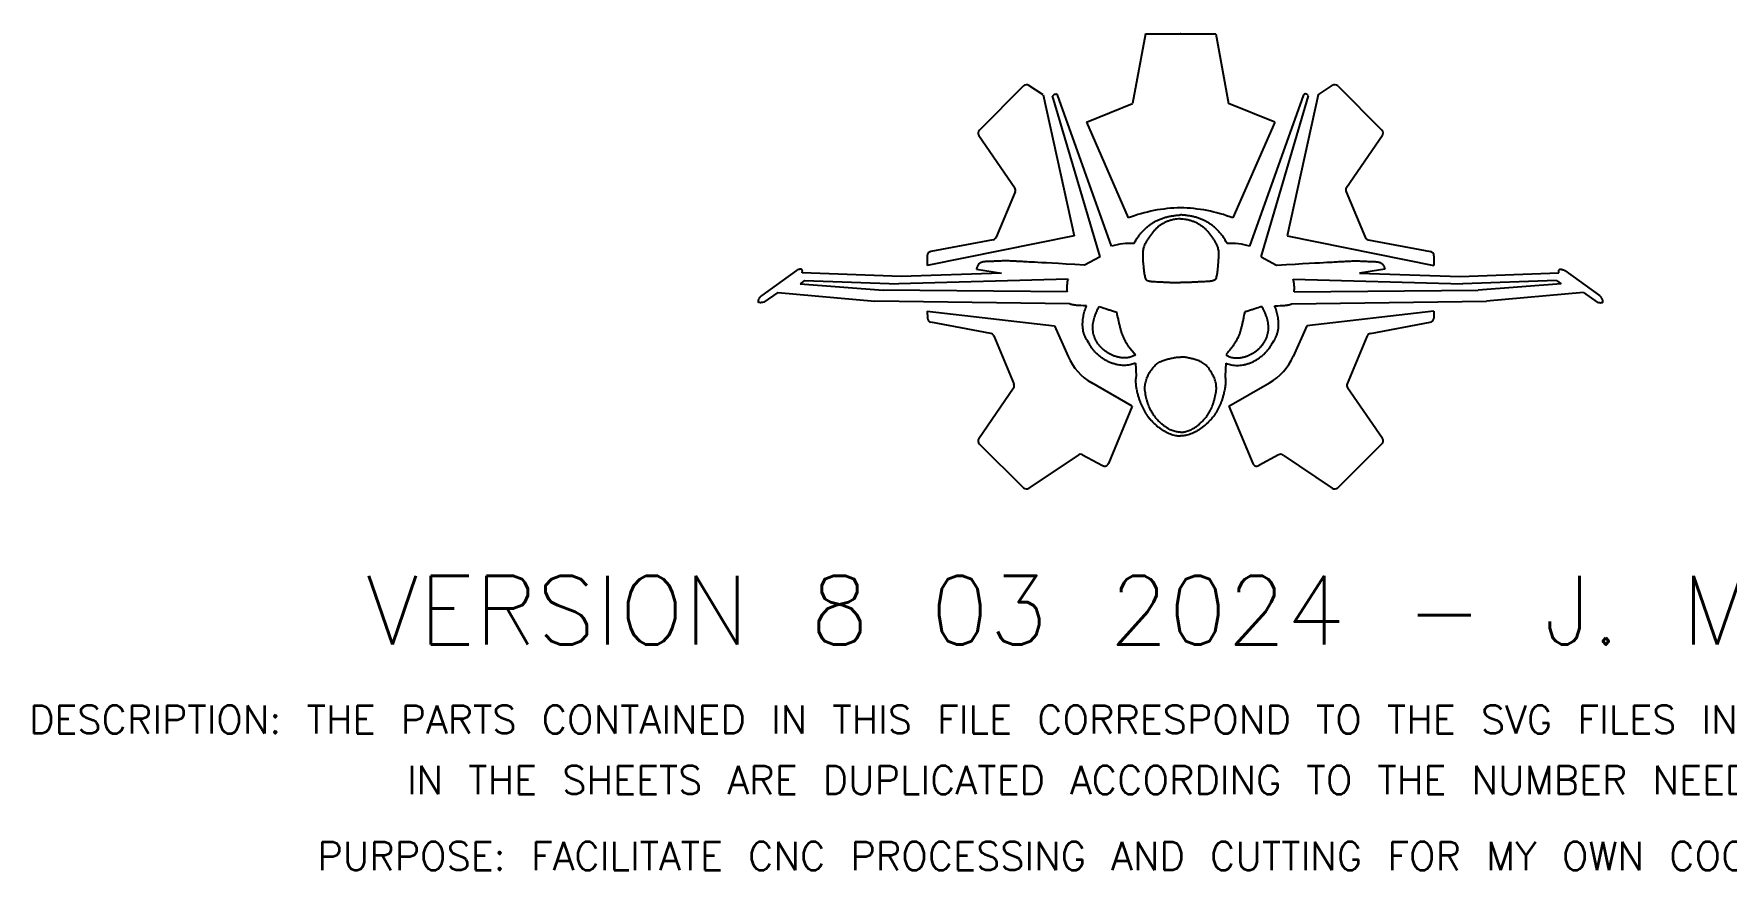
# Model space of a CAD drawing. Header units: millimetres. Extents: x 8001 to 31110, y 282 to 17125.
# Drawn here: x 8001 to 23013, y 9705 to 17125 of the extents above; entities that cross this region are included whole.
import ezdxf
from ezdxf.enums import TextEntityAlignment as Align

# ---------------------------------------------------------------- set-up
doc = ezdxf.new("R2010")
doc.units = ezdxf.units.MM
doc.layers.add('Cockpit Plans', color=6, linetype='Continuous')
doc.styles.get("Standard").update_dxf_attribs({"font": 'txt.shx'})

msp = doc.modelspace()

# ---------------------------------------------------------------- linework, layer by layer
at = {"color": 7, "linetype": 'Continuous'}
for p, q in [((17862.26613, 17124.86303), (17748.20068, 16508.01323)), ((17862.26613, 17124.86303), (18484.74428, 17124.86303)), ((18484.74428, 17124.86303), (18598.80973, 16508.01323)), ((16953.5236, 16582.64398), (16827.60859, 16667.27538)), ((19393.48681, 16582.64398), (19519.40182, 16667.27538)), ((16779.38218, 16662.56288), (16388.42544, 16270.67302)), ((16953.5236, 16582.64398), (17228.83532, 15333.32062)), ((17460.19429, 15147.64822), (17037.90266, 16573.50071)), ((17560.79536, 15240.46963), (17081.30289, 16584.28306)), ((18786.21505, 15240.46963), (19265.70752, 16584.28306)), ((18886.81613, 15147.64822), (19309.10775, 16573.50071)), ((19393.48681, 16582.64398), (19118.17509, 15333.32062)), ((19567.62824, 16662.56288), (19958.58497, 16270.67302)), ((17337.38976, 16340.40496), (17748.20068, 16508.01323)), ((19009.62065, 16340.40496), (18598.80973, 16508.01323)), ((16383.97678, 16222.2168), (16702.35155, 15757.95022)), ((17337.38976, 16340.40496), (17709.29391, 15491.38798)), ((19009.62065, 16340.40496), (18637.7165, 15491.38798)), ((19963.03363, 16222.2168), (19644.65887, 15757.95022)), ((16706.06897, 15721.67632), (16537.78208, 15320.12184)), ((19640.94145, 15721.67632), (19809.22833, 15320.12184)), ((17228.83532, 15333.32062), (15926.30245, 15070.46007)), ((19118.17509, 15333.32062), (20420.70796, 15070.46007)), ((16509.66195, 15297.40025), (15957.38364, 15193.88752)), ((19837.34847, 15297.40025), (20389.62677, 15193.88752)), ((14766.00207, 15025.29088), (14457.97826, 14801.89896)), ((15926.30245, 15156.4396), (15926.30245, 15070.46007)), ((16362.4628, 15038.16105), (16585.72656, 15000.08549)), ((17460.19429, 15147.64822), (17321.68227, 15072.91837)), ((18886.81613, 15147.64822), (19025.32814, 15072.91837)), ((19984.54762, 15038.16105), (19761.28385, 15000.08549)), ((20420.70796, 15156.4396), (20420.70796, 15070.46007)), ((21581.00834, 15025.29088), (21889.03215, 14801.89896)), ((14837.83934, 14936.81455), (14797.99195, 14906.68753)), ((14797.99195, 14906.68753), (15533.75325, 14852.09013)), ((15693.28611, 14971.7769), (14817.462, 15004.34259)), ((14837.83934, 14936.81455), (15669.81721, 14905.56488)), ((17175.00254, 14949.53614), (15669.81721, 14905.56488)), ((16585.72656, 15000.08549), (15693.28611, 14971.7769)), ((19172.00788, 14949.53614), (20677.1932, 14905.56488)), ((19761.28385, 15000.08549), (20653.7243, 14971.7769)), ((20653.7243, 14971.7769), (21529.54841, 15004.34259)), ((21509.17108, 14936.81455), (20677.1932, 14905.56488)), ((21549.01846, 14906.68753), (20813.25716, 14852.09013)), ((21509.17108, 14936.81455), (21549.01846, 14906.68753)), ((14600.96033, 14830.93645), (14477.03881, 14743.01269)), ((14600.96033, 14830.93645), (15459.98521, 14753.10404)), ((17187.71461, 14730.33047), (15459.98521, 14753.10404)), ((17166.14232, 14834.44621), (15533.75325, 14852.09013)), ((19159.29581, 14730.33047), (20887.0252, 14753.10404)), ((19180.86809, 14834.44621), (20813.25716, 14852.09013)), ((21746.05009, 14830.93645), (20887.0252, 14753.10404)), ((21746.05009, 14830.93645), (21869.97161, 14743.01269)), ((15926.30245, 14663.32039), (17053.49886, 14535.44122)), ((15926.30245, 14663.32039), (15927.61098, 14602.47396)), ((16489.00989, 14467.07992), (15958.72656, 14565.83714)), ((20420.70796, 14663.32039), (19293.51155, 14535.44122)), ((19858.00052, 14467.07992), (20388.28385, 14565.83714)), ((20420.70796, 14663.32039), (20419.39943, 14602.47396)), ((16517.14977, 14444.4061), (16695.51595, 14020.69183)), ((17053.49886, 14535.44122), (17175.00254, 14261.90632)), ((19293.51155, 14535.44122), (19172.00788, 14261.90632)), ((19829.86064, 14444.4061), (19651.49446, 14020.69183)), ((17773.10733, 14201.81118), (17779.34651, 14086.22713)), ((18573.90308, 14201.81118), (18567.66391, 14086.22713)), ((16383.14606, 13535.02353), (16691.80443, 13984.33651)), ((17744.6357, 13820.26484), (17384.85923, 14028.42058)), ((18602.37471, 13820.26484), (18962.15118, 14028.42058)), ((19963.86435, 13535.02353), (19655.20598, 13984.33651)), ((17744.6357, 13820.26484), (17534.14297, 13313.1643)), ((18602.37471, 13820.26484), (18812.86744, 13313.1643)), ((16387.73574, 13486.38372), (16780.26332, 13097.51607)), ((17264.44691, 13387.58586), (16828.40577, 13093.01187)), ((17303.83828, 13389.56095), (17480.89088, 13294.22493)), ((19043.17213, 13389.56095), (18866.11953, 13294.22493)), ((19082.5635, 13387.58586), (19518.60465, 13093.01187)), ((19959.27467, 13486.38372), (19566.7471, 13097.51607))]:
    msp.add_line(p, q, dxfattribs=at)
for centre, radius, start, end in [((16806.35504, 16635.65424), 38.1, 56.093723012, 135.068294453), ((19540.65538, 16635.65424), 38.1, 44.931705547, 123.906276988), ((16415.3983, 16243.76438), 38.1, 135.068294453, 214.440712905), ((19931.61211, 16243.76438), 38.1, 325.559287095, 44.931705547), ((16670.93003, 15736.40264), 38.1, 337.261999983, 34.440712905), ((19676.08039, 15736.40264), 38.1, 145.559287095, 202.738000017), ((18197.21236, 14216.79607), 1364.78898, 90.995310182, 110.947029089), ((18149.79805, 14216.79607), 1364.78898, 69.052970911, 89.004689818), ((16502.64314, 15334.84816), 38.1, 280.615701662, 337.261999983), ((19844.36727, 15334.84816), 38.1, 202.738000017, 259.384298338), ((15964.40245, 15156.4396), 38.1, 100.615701662, 180), ((17717.16337, 14774.36164), 491.63768, 84.822364755, 108.545363461), ((18629.84704, 14774.36164), 491.63768, 71.454636539, 95.177635245), ((20382.60796, 15156.4396), 38.1, 0, 79.384298338), ((17455.32584, 14870.06939), 291.36939, 164.172894535, 187.022621964), ((18891.68457, 14870.06939), 291.36939, 352.977378036, 15.827105465), ((15965.70217, 14603.29312), 38.1, 181.231977403, 259.450388429), ((20381.30824, 14603.29312), 38.1, 280.549611571, 358.768022597), ((16482.03428, 14429.62393), 38.1, 22.829079732, 79.450388429), ((19864.97613, 14429.62393), 38.1, 100.549611571, 157.170920268), ((17639.26125, 14468.12914), 508, 203.950699644, 239.947629723), ((18707.74917, 14468.12914), 508, 300.052370277, 336.049300356), ((16660.40047, 14005.90967), 38.1, 325.512637154, 22.829079732), ((19686.60995, 14005.90967), 38.1, 157.170920268, 214.487362846), ((16414.55003, 13513.45038), 38.1, 145.512637154, 225.268362344), ((19932.46038, 13513.45038), 38.1, 314.731637656, 34.487362846), ((17285.77508, 13356.015), 38.1, 61.699244234, 124.041570966), ((19061.23534, 13356.015), 38.1, 55.958429034, 118.300755766), ((17498.95408, 13327.77088), 38.1, 241.699244234, 337.457115885), ((18848.05633, 13327.77088), 38.1, 202.542884115, 298.300755766), ((16807.0776, 13124.58273), 38.1, 225.268362344, 304.041570966), ((19539.93281, 13124.58273), 38.1, 235.958429034, 314.731637656)]:
    msp.add_arc(centre, radius, start, end, dxfattribs=at)
for points, knots in [([(17037.90198, 16573.50071), (17042.32087, 16577.62135), (17046.73148, 16582.85655), (17051.54438, 16587.67994), (17057.16944, 16590.56514), (17063.6787, 16590.99585), (17069.7396, 16591.25564), (17072.48609, 16591.08614), (17075.35736, 16589.93545), (17078.61163, 16587.17945), (17080.15247, 16585.39705), (17081.16877, 16584.18701), (17081.26794, 16584.09979), (17081.31947, 16584.07394), (17081.33236, 16584.07494), (17081.3414, 16584.08223), (17081.34744, 16584.10531), (17081.34567, 16584.13415), (17081.30289, 16584.28306), (17081.32094, 16584.23395), (17081.30289, 16584.28306)], [0, 0, 0, 0, 0.113826941, 0.2427903708, 0.3711582283, 0.4902564094, 0.6131536713, 0.7274406087, 0.7792807434, 0.8375551499, 0.9178944637, 0.9622810342, 0.9920509738, 0.9945389106, 0.9956250562, 0.9958686239, 0.9960873552, 0.9965369074, 0.9970812043, 1, 1, 1, 1]), ([(19309.10407, 16573.50071), (19304.68954, 16577.62135), (19300.27893, 16582.85655), (19295.46604, 16587.67994), (19289.84097, 16590.56514), (19283.33171, 16590.99585), (19277.27082, 16591.25564), (19274.52432, 16591.08614), (19271.65305, 16589.93545), (19268.39878, 16587.17945), (19266.85795, 16585.39705), (19265.84164, 16584.18701), (19265.74248, 16584.09979), (19265.69094, 16584.07394), (19265.67805, 16584.07494), (19265.66901, 16584.08223), (19265.66297, 16584.10531), (19265.66475, 16584.13415), (19265.70752, 16584.28306), (19265.68947, 16584.23395), (19265.70752, 16584.28306)], [0, 0, 0, 0, 0.11377377037, 0.24274493802, 0.37112049761, 0.4902258246, 0.61313046037, 0.72742425505, 0.77926750022, 0.83754540317, 0.91788953739, 0.96227877102, 0.99205049686, 0.99453858295, 0.99562479373, 0.99586837603, 0.9960871204, 0.99653669963, 0.99708102917, 1, 1, 1, 1]), ([(17761.52908, 15263.99329), (17775.83752, 15292.58435), (17792.60062, 15319.77897), (17811.5503, 15345.5551), (17832.41689, 15369.89071), (17854.93112, 15392.76346), (17878.45036, 15413.73049), (17903.30714, 15433.03049), (17929.46284, 15450.46683), (17956.87616, 15465.8462), (17986.01661, 15479.32391), (18016.10635, 15490.58895), (18046.90821, 15499.67345), (18078.19435, 15506.64329), (18109.80673, 15511.8181), (18141.61906, 15515.63279), (18173.50521, 15518.52285), (18162.87091, 15517.61792), (18173.50521, 15518.52285)], [0, 0, 0, 0, 0.0626403026, 0.1252305947, 0.1879112988, 0.2507185664, 0.3135996321, 0.37533225, 0.4369895294, 0.4985782042, 0.5601627687, 0.6230670635, 0.6860164837, 0.7489350858, 0.8117351559, 0.8744961003, 0.937270954, 1, 1, 1, 1]), ([(18173.50494, 15484.21012), (18144.37631, 15482.48076), (18115.56687, 15478.04022), (18087.23824, 15471.09866), (18059.55413, 15461.85941), (18032.74022, 15450.34633), (18007.53521, 15436.66221), (17983.75137, 15420.55311), (17961.72871, 15402.1605), (17941.76459, 15381.67634), (17923.1903, 15359.2052), (17905.5391, 15335.88588), (17888.47062, 15312.12528), (17872.57546, 15287.64385), (17858.54071, 15262.09088), (17850.6922, 15244.61413), (17844.25982, 15226.53678), (17839.71491, 15207.98888), (17837.45589, 15189.10729), (17837.05539, 15170.0215), (17837.60843, 15150.85674), (17839.32637, 15107.4982), (17843.15484, 15064.27642), (17847.66961, 15021.0245), (17850.59565, 14999.65722), (17854.45188, 14978.50537), (17859.80731, 14957.09644), (17862.82942, 14949.42411), (17867.47214, 14942.98716), (17874.03017, 14938.23511), (17881.66354, 14934.81614), (17892.18067, 14931.65374), (17902.80369, 14929.63088), (17913.51779, 14928.33408), (17950.64225, 14926.09664), (17987.77868, 14924.26833), (18024.93906, 14923.07555), (18062.04566, 14920.81608), (18099.1374, 14918.42543), (18136.32348, 14917.95434), (18173.50521, 14917.96415), (18161.11275, 14917.96259), (18173.50521, 14917.96415)], [0, 0, 0, 0, 0.0279985715, 0.0559681059, 0.0839539996, 0.1119576034, 0.1399573148, 0.1674762946, 0.195039182, 0.2225705031, 0.2500161071, 0.2779898279, 0.3060522554, 0.3341235924, 0.3621308595, 0.3901041162, 0.4084866782, 0.4268975282, 0.445221022, 0.4634673959, 0.4817845301, 0.5001810621, 0.5418168838, 0.5834512136, 0.6251775713, 0.6458711394, 0.6665011954, 0.6876763413, 0.6955885789, 0.7032038406, 0.7109747133, 0.7190001662, 0.7295378404, 0.7399139478, 0.750269319, 0.7859554413, 0.8216315674, 0.8573058751, 0.8929761628, 0.9286400968, 0.9643235644, 1, 1, 1, 1]), ([(18173.50494, 15484.21012), (18202.6341, 15482.48076), (18231.44354, 15478.04022), (18259.77217, 15471.09866), (18287.45628, 15461.85941), (18314.27019, 15450.34633), (18339.4752, 15436.66221), (18363.25904, 15420.55311), (18385.2817, 15402.1605), (18405.24582, 15381.67634), (18423.82012, 15359.2052), (18441.47132, 15335.88588), (18458.53979, 15312.12528), (18474.43495, 15287.64385), (18488.4697, 15262.09088), (18496.31821, 15244.61413), (18502.75059, 15226.53678), (18507.2955, 15207.98888), (18509.55452, 15189.10729), (18509.95502, 15170.0215), (18509.40199, 15150.85674), (18507.68404, 15107.4982), (18503.85558, 15064.27642), (18499.3408, 15021.0245), (18496.41476, 14999.65722), (18492.55853, 14978.50537), (18487.20311, 14957.09644), (18484.18099, 14949.42411), (18479.53827, 14942.98716), (18472.98024, 14938.23511), (18465.34687, 14934.81614), (18454.82975, 14931.65374), (18444.20672, 14929.63088), (18433.49262, 14928.33408), (18396.36816, 14926.09664), (18359.23173, 14924.26833), (18322.07135, 14923.07555), (18284.96475, 14920.81608), (18247.87301, 14918.42543), (18210.68694, 14917.95434), (18173.50521, 14917.96415), (18185.89766, 14917.96259), (18173.50521, 14917.96415)], [0, 0, 0, 0, 0.027999075, 0.0559685949, 0.0839544741, 0.1119580634, 0.1399577603, 0.1674767259, 0.1950395989, 0.2225709058, 0.2500164956, 0.2779902019, 0.3060526149, 0.3341239373, 0.3621311899, 0.3901044321, 0.4084869846, 0.4268978251, 0.4452213093, 0.4634676739, 0.4817847986, 0.500181321, 0.5418171212, 0.5834514294, 0.6251777654, 0.6458713228, 0.6665013681, 0.6876765031, 0.6955887366, 0.7032039944, 0.710974863, 0.7190003118, 0.7295379805, 0.7399140825, 0.7502694484, 0.7859555522, 0.8216316598, 0.8573059491, 0.8929762182, 0.9286401337, 0.9643235829, 1, 1, 1, 1]), ([(18585.47889, 15263.99329), (18571.17289, 15292.58435), (18554.40979, 15319.77897), (18535.46012, 15345.5551), (18514.59352, 15369.89071), (18492.0793, 15392.76346), (18468.56005, 15413.73049), (18443.70328, 15433.03049), (18417.54757, 15450.46683), (18390.13425, 15465.8462), (18360.99381, 15479.32391), (18330.90407, 15490.58895), (18300.1022, 15499.67345), (18268.81606, 15506.64329), (18237.20368, 15511.8181), (18205.39135, 15515.63279), (18173.50521, 15518.52285), (18184.1395, 15517.61792), (18173.50521, 15518.52285)], [0, 0, 0, 0, 0.0626382906, 0.125228717, 0.1879095557, 0.250716958, 0.3135981587, 0.3753309091, 0.4369883209, 0.4985771279, 0.5601618246, 0.6230662544, 0.6860158097, 0.7489345469, 0.8117347518, 0.8744958309, 0.9372708193, 1, 1, 1, 1]), ([(14817.46184, 15004.34259), (14817.60958, 15010.9818), (14818.25791, 15017.77448), (14818.08974, 15024.51243), (14816.63615, 15029.40331), (14813.64076, 15033.66932), (14809.26988, 15035.95789), (14804.19422, 15036.3947), (14794.19031, 15035.90002), (14784.36191, 15033.57137), (14774.8928, 15029.85999), (14766.00207, 15025.29088), (14768.93734, 15026.87414), (14766.00207, 15025.29088)], [0, 0, 0, 0, 0.0821574806, 0.1665752578, 0.2499599433, 0.3130833505, 0.3775712658, 0.4386096073, 0.5016353268, 0.6255501748, 0.7505088461, 0.8763330325, 1, 1, 1, 1]), ([(17321.68113, 15072.91837), (17073.60336, 15087.20111), (16825.51532, 15100.66846), (16775.88758, 15103.34198), (16726.24893, 15106.08466), (16676.5962, 15108.76423), (16626.92805, 15110.26234), (16577.24732, 15109.35884), (16535.85997, 15107.38803), (16494.51321, 15105.52093), (16453.1168, 15103.99357), (16442.7293, 15103.43599), (16432.36948, 15102.5743), (16422.09157, 15101.19163), (16411.94978, 15099.07113), (16402.00884, 15095.98616), (16392.8667, 15091.21523), (16385.31256, 15084.12674), (16378.8503, 15075.89051), (16373.19679, 15067.21736), (16368.48203, 15058.07902), (16364.85452, 15048.41407), (16362.4628, 15038.16105), (16363.1644, 15041.60513), (16362.4628, 15038.16105)], [0, 0, 0, 0, 0.24991956402, 0.49980364874, 0.54978955415, 0.59979021268, 0.64980153794, 0.69977844066, 0.74975352535, 0.79142638664, 0.83305362395, 0.87471675098, 0.88517911758, 0.89563457587, 0.90606479512, 0.91648556102, 0.92695411821, 0.93732565983, 0.9477444499, 0.95827356385, 0.96868623522, 0.97902835745, 0.98941108871, 1, 1, 1, 1]), ([(19025.32493, 15072.91837), (19273.40705, 15087.20111), (19521.4951, 15100.66846), (19571.12283, 15103.34198), (19620.76149, 15106.08466), (19670.41421, 15108.76423), (19720.08237, 15110.26234), (19769.76309, 15109.35884), (19811.15045, 15107.38803), (19852.4972, 15105.52093), (19893.89361, 15103.99357), (19904.28112, 15103.43599), (19914.64093, 15102.5743), (19924.91885, 15101.19163), (19935.06063, 15099.07113), (19945.00157, 15095.98616), (19954.14372, 15091.21523), (19961.69785, 15084.12674), (19968.16012, 15075.89051), (19973.81362, 15067.21736), (19978.52839, 15058.07902), (19982.15589, 15048.41407), (19984.54762, 15038.16105), (19983.84601, 15041.60513), (19984.54762, 15038.16105)], [0, 0, 0, 0, 0.2499228443, 0.4998058363, 0.5497915231, 0.5997919629, 0.6498030695, 0.6997797536, 0.7497546198, 0.7914272988, 0.8330543541, 0.8747172989, 0.8851796197, 0.8956350323, 0.9060652059, 0.9164859263, 0.9269544377, 0.9373259339, 0.9477446784, 0.9582737463, 0.9686863722, 0.9790284492, 0.989411135, 1, 1, 1, 1]), ([(21529.5478, 15004.34259), (21529.40083, 15010.9818), (21528.7525, 15017.77448), (21528.92067, 15024.51243), (21530.37426, 15029.40331), (21533.36966, 15033.66932), (21537.74054, 15035.95789), (21542.81619, 15036.3947), (21552.8201, 15035.90002), (21562.6485, 15033.57137), (21572.11761, 15029.85999), (21581.00834, 15025.29088), (21578.07307, 15026.87414), (21581.00834, 15025.29088)], [0, 0, 0, 0, 0.0821572842, 0.1665750795, 0.2499597829, 0.3130832036, 0.3775711327, 0.4386094872, 0.5016352202, 0.6255500947, 0.7505087928, 0.876333006, 1, 1, 1, 1]), ([(14477.03879, 14743.01269), (14466.9784, 14741.31123), (14457.72886, 14740.12415), (14448.35806, 14739.60421), (14442.6838, 14739.66226), (14436.57735, 14740.05001), (14433.65273, 14740.59635), (14431.17997, 14741.63549), (14429.4425, 14743.36634), (14428.55891, 14745.83626), (14428.18233, 14752.36264), (14428.56745, 14758.53281), (14429.98004, 14764.32963), (14432.9982, 14770.88407), (14436.6775, 14777.30315), (14440.8482, 14784.52928), (14445.35949, 14791.34087), (14450.85498, 14797.28255), (14457.97826, 14801.89896), (14455.50296, 14800.48884), (14457.97826, 14801.89896)], [0, 0, 0, 0, 0.0865885568, 0.1657272854, 0.245373594, 0.2935298973, 0.3454558282, 0.3707046002, 0.3934669707, 0.4142795725, 0.4365411122, 0.4920184255, 0.544482661, 0.5951160952, 0.6563532813, 0.7191419662, 0.7899467909, 0.8592807166, 0.9279646882, 1, 1, 1, 1]), ([(17339.8162, 14711.40857), (17296.57645, 14712.86555), (17253.438, 14715.48461), (17234.46416, 14717.26682), (17215.66101, 14720.15772), (17208.42581, 14721.97875), (17201.25298, 14724.13503), (17194.17003, 14726.62011), (17187.71461, 14730.33047), (17189.81771, 14728.98908), (17187.71461, 14730.33047)], [0, 0, 0, 0, 0.280088682, 0.5598769721, 0.683252347, 0.8064123943, 0.8547131607, 0.9032022361, 0.9517969662, 1, 1, 1, 1]), ([(19007.18986, 14711.40857), (19050.43396, 14712.86555), (19093.57242, 14715.48461), (19112.54625, 14717.26682), (19131.3494, 14720.15772), (19138.5846, 14721.97875), (19145.75743, 14724.13503), (19152.84039, 14726.62011), (19159.29581, 14730.33047), (19157.1927, 14728.98908), (19159.29581, 14730.33047)], [0, 0, 0, 0, 0.2801089692, 0.5598893749, 0.683261273, 0.8064178496, 0.8547172549, 0.9032049639, 0.9517983246, 1, 1, 1, 1]), ([(21869.97138, 14743.01269), (21880.03202, 14741.31123), (21889.28155, 14740.12415), (21898.65235, 14739.60421), (21904.32661, 14739.66226), (21910.43306, 14740.05001), (21913.35769, 14740.59635), (21915.83045, 14741.63549), (21917.56791, 14743.36634), (21918.45151, 14745.83626), (21918.82808, 14752.36264), (21918.44296, 14758.53281), (21917.03037, 14764.32963), (21914.01221, 14770.88407), (21910.33291, 14777.30315), (21906.16222, 14784.52928), (21901.65092, 14791.34087), (21896.15543, 14797.28255), (21889.03215, 14801.89896), (21891.50746, 14800.48884), (21889.03215, 14801.89896)], [0, 0, 0, 0, 0.0865904122, 0.16572898, 0.2453751269, 0.2935313324, 0.3454571578, 0.3707058785, 0.3934682028, 0.4142807623, 0.4365422568, 0.4920194574, 0.5444835863, 0.5951169176, 0.6563539794, 0.7191425367, 0.7899472176, 0.8592810025, 0.9279648346, 1, 1, 1, 1]), ([(17356.23466, 14387.05676), (17340.95154, 14409.63619), (17327.99332, 14433.65727), (17317.62051, 14458.88864), (17310.09249, 14485.09854), (17305.52504, 14512.00597), (17303.7513, 14539.23309), (17304.49077, 14566.47064), (17306.95485, 14591.36353), (17310.7076, 14616.13499), (17315.53972, 14640.70213), (17321.74967, 14664.89363), (17329.71609, 14688.5242), (17339.81759, 14711.40857), (17336.2966, 14703.84293), (17339.81759, 14711.40857)], [0, 0, 0, 0, 0.0799648653, 0.1600116222, 0.2400201837, 0.3199972032, 0.4000409132, 0.4800626523, 0.5599751637, 0.6333385364, 0.7068179222, 0.780249628, 0.853499461, 0.9266362209, 1, 1, 1, 1]), ([(17773.10668, 14277.67629), (17758.69318, 14268.57815), (17743.32253, 14261.37501), (17727.21554, 14255.94544), (17710.59239, 14252.16801), (17693.67322, 14249.9213), (17676.64636, 14249.09103), (17649.89708, 14250.42458), (17623.42764, 14254.67646), (17597.53158, 14261.5143), (17573.02974, 14270.46163), (17549.35619, 14281.52571), (17526.6258, 14294.56784), (17504.95355, 14309.44934), (17484.49293, 14326.04754), (17465.49521, 14344.28032), (17448.22692, 14364.07194), (17432.95459, 14385.34662), (17419.94475, 14408.02862), (17409.44773, 14432.02169), (17401.5797, 14457.06018), (17396.39055, 14482.79471), (17393.92973, 14508.87533), (17394.2417, 14534.95556), (17397.20495, 14560.80578), (17402.49673, 14586.33796), (17409.78219, 14611.47263), (17418.72649, 14636.13028), (17428.99478, 14660.23143), (17440.25222, 14683.69657), (17452.16396, 14706.44623), (17448.14049, 14698.89017), (17452.16396, 14706.44623)], [0, 0, 0, 0, 0.0232881694, 0.0464806376, 0.0697041986, 0.0929952981, 0.1163147555, 0.1396060589, 0.1761987876, 0.2128273842, 0.2494216278, 0.2850605121, 0.3207636644, 0.356569061, 0.3924884019, 0.4284853871, 0.4644619072, 0.5003489163, 0.5361305499, 0.5718566421, 0.6076382435, 0.6434974078, 0.6793659819, 0.7151579934, 0.7507937661, 0.7863440062, 0.8219698081, 0.8577246423, 0.893562158, 0.929355442, 0.9649143095, 1, 1, 1, 1]), ([(17452.16285, 14706.44623), (17480.30113, 14695.94862), (17508.81426, 14686.52682), (17537.45911, 14677.48169), (17571.21432, 14666.82918), (17605.20315, 14656.95499), (17593.8522, 14660.1758), (17605.20315, 14656.95499)], [0, 0, 0, 0, 0.1866643595, 0.3733086288, 0.5600122231, 0.7800127029, 1, 1, 1, 1]), ([(17605.20278, 14656.95499), (17610.71382, 14627.89185), (17616.7762, 14598.95849), (17623.25801, 14570.1138), (17630.02702, 14541.31668), (17636.99065, 14512.53965), (17644.69658, 14483.9754), (17654.18998, 14455.98987), (17665.88888, 14428.80263), (17683.19912, 14395.81901), (17702.84615, 14364.20727), (17724.54191, 14333.97669), (17748.04332, 14305.13159), (17773.10733, 14277.67629), (17764.64445, 14286.73224), (17773.10733, 14277.67629)], [0, 0, 0, 0, 0.0699822994, 0.1399187555, 0.2098607461, 0.2798452935, 0.3498904183, 0.4198831134, 0.4897964789, 0.5598176461, 0.6479430749, 0.7359968689, 0.8240279478, 0.912051473, 1, 1, 1, 1]), ([(18573.90128, 14277.67629), (18588.31723, 14268.57815), (18603.68788, 14261.37501), (18619.79487, 14255.94544), (18636.41802, 14252.16801), (18653.33719, 14249.9213), (18670.36405, 14249.09103), (18697.11334, 14250.42458), (18723.58277, 14254.67646), (18749.47883, 14261.5143), (18773.98067, 14270.46163), (18797.65422, 14281.52571), (18820.38461, 14294.56784), (18842.05686, 14309.44934), (18862.51748, 14326.04754), (18881.5152, 14344.28032), (18898.78349, 14364.07194), (18914.05582, 14385.34662), (18927.06566, 14408.02862), (18937.56268, 14432.02169), (18945.43072, 14457.06018), (18950.61986, 14482.79471), (18953.08068, 14508.87533), (18952.76871, 14534.95556), (18949.80546, 14560.80578), (18944.51368, 14586.33796), (18937.22822, 14611.47263), (18928.28392, 14636.13028), (18918.01563, 14660.23143), (18906.75819, 14683.69657), (18894.84645, 14706.44623), (18898.86992, 14698.89017), (18894.84645, 14706.44623)], [0, 0, 0, 0, 0.0232909321, 0.0464833347, 0.06970683, 0.0929978636, 0.116317255, 0.1396084926, 0.1762011178, 0.2128296108, 0.2494237508, 0.2850625343, 0.3207655856, 0.3565708809, 0.3924901203, 0.4284870037, 0.464463422, 0.5003503296, 0.536131862, 0.5718578532, 0.6076393534, 0.6434984162, 0.6793668888, 0.7151587991, 0.750794471, 0.7863446105, 0.8219703117, 0.8577250448, 0.8935624591, 0.9293556419, 0.9649144087, 1, 1, 1, 1]), ([(18741.80518, 14656.95499), (18736.29659, 14627.89185), (18730.23422, 14598.95849), (18723.7524, 14570.1138), (18716.9834, 14541.31668), (18710.01977, 14512.53965), (18702.31383, 14483.9754), (18692.82044, 14455.98987), (18681.12153, 14428.80263), (18663.8113, 14395.81901), (18644.16426, 14364.20727), (18622.4685, 14333.97669), (18598.96709, 14305.13159), (18573.90308, 14277.67629), (18582.36596, 14286.73224), (18573.90308, 14277.67629)], [0, 0, 0, 0, 0.0699812961, 0.1399178277, 0.2098598937, 0.2798445166, 0.3498897169, 0.4198824875, 0.4897959285, 0.5598171713, 0.6479426951, 0.7359965841, 0.824027758, 0.9120513782, 1, 1, 1, 1]), ([(18894.84321, 14706.44623), (18866.70928, 14695.94862), (18838.19616, 14686.52682), (18809.55131, 14677.48169), (18775.79609, 14666.82918), (18741.80727, 14656.95499), (18753.15822, 14660.1758), (18741.80727, 14656.95499)], [0, 0, 0, 0, 0.1866437303, 0.3732927335, 0.5600010633, 0.7800071232, 1, 1, 1, 1]), ([(18990.77521, 14387.05676), (19006.05887, 14409.63619), (19019.01709, 14433.65727), (19029.3899, 14458.88864), (19036.91792, 14485.09854), (19041.48538, 14512.00597), (19043.25911, 14539.23309), (19042.51964, 14566.47064), (19040.05556, 14591.36353), (19036.30281, 14616.13499), (19031.47069, 14640.70213), (19025.26074, 14664.89363), (19017.29432, 14688.5242), (19007.19282, 14711.40857), (19010.71382, 14703.84293), (19007.19282, 14711.40857)], [0, 0, 0, 0, 0.0799656833, 0.1600123689, 0.2400208593, 0.3199978077, 0.4000414466, 0.4800631145, 0.5599755549, 0.6333388624, 0.7068181828, 0.7802498233, 0.8534995912, 0.9266362861, 1, 1, 1, 1]), ([(17773.10668, 14201.81118), (17748.62727, 14193.46664), (17723.4181, 14187.59004), (17697.74884, 14184.12675), (17671.87098, 14183.01432), (17645.98103, 14184.16545), (17620.26379, 14187.48797), (17590.38369, 14194.06237), (17561.15238, 14203.36136), (17532.76091, 14215.22473), (17505.40032, 14229.49226), (17478.74227, 14246.36294), (17453.55589, 14265.39951), (17430.02918, 14286.43026), (17408.34791, 14309.28327), (17388.69788, 14333.78664), (17371.26487, 14359.76844), (17356.23467, 14387.05676), (17361.07809, 14377.86314), (17356.23467, 14387.05676)], [0, 0, 0, 0, 0.05189921078, 0.10384355527, 0.1558215653, 0.20779940263, 0.25980487055, 0.31184133611, 0.37323688755, 0.43479284924, 0.49654066724, 0.55846266057, 0.62177081867, 0.68512581875, 0.74845075563, 0.81166554772, 0.8746953635, 0.93748273211, 1, 1, 1, 1]), ([(18573.90128, 14201.81118), (18598.38314, 14193.46664), (18623.59231, 14187.59004), (18649.26158, 14184.12675), (18675.13943, 14183.01432), (18701.02938, 14184.16545), (18726.74662, 14187.48797), (18756.62672, 14194.06237), (18785.85803, 14203.36136), (18814.24951, 14215.22473), (18841.6101, 14229.49226), (18868.26814, 14246.36294), (18893.45452, 14265.39951), (18916.98123, 14286.43026), (18938.6625, 14309.28327), (18958.31253, 14333.78664), (18975.74554, 14359.76844), (18990.77574, 14387.05676), (18985.93232, 14377.86314), (18990.77574, 14387.05676)], [0, 0, 0, 0, 0.0519036195, 0.1038477224, 0.1558254907, 0.2078030864, 0.2598083125, 0.3118445361, 0.373239802, 0.4347954775, 0.4965430083, 0.5584647137, 0.6217725774, 0.6851272829, 0.7484519253, 0.8116664235, 0.8746959462, 0.9374830228, 1, 1, 1, 1]), ([(17892.0909, 14107.58442), (17902.38753, 14125.94955), (17913.78843, 14143.84547), (17926.39279, 14160.95463), (17940.29842, 14176.95953), (17955.60314, 14191.54264), (17972.07475, 14204.17867), (17989.85917, 14214.89794), (18008.70601, 14223.55727), (18028.27807, 14230.50228), (18046.0647, 14235.71162), (18063.98362, 14240.3261), (18082.00061, 14244.59162), (18100.08861, 14248.72844), (18118.25119, 14252.53024), (18136.51983, 14255.40322), (18154.92701, 14256.7395), (18173.50521, 14255.93119), (18167.31296, 14256.36211), (18173.50521, 14255.93119)], [0, 0, 0, 0, 0.0624566388, 0.1254006584, 0.1884389128, 0.251332518, 0.3140424449, 0.3756254027, 0.4372230288, 0.4987490928, 0.5603546057, 0.6153333271, 0.6702223071, 0.7251454189, 0.7801871112, 0.8352323503, 0.8900905673, 0.944837403, 1, 1, 1, 1]), ([(18454.91706, 14107.58442), (18444.62288, 14125.94955), (18433.22198, 14143.84547), (18420.61762, 14160.95463), (18406.712, 14176.95953), (18391.40727, 14191.54264), (18374.93566, 14204.17867), (18357.15124, 14214.89794), (18338.3044, 14223.55727), (18318.73234, 14230.50228), (18300.94571, 14235.71162), (18283.0268, 14240.3261), (18265.0098, 14244.59162), (18246.92181, 14248.72844), (18228.75923, 14252.53024), (18210.49059, 14255.40322), (18192.08341, 14256.7395), (18173.50521, 14255.93119), (18179.69746, 14256.36211), (18173.50521, 14255.93119)], [0, 0, 0, 0, 0.0624533094, 0.1253975525, 0.1884360308, 0.2513298593, 0.314040009, 0.3756231855, 0.4372210303, 0.4987473127, 0.5603530445, 0.6153319611, 0.670221136, 0.7251444429, 0.7801863306, 0.8352317652, 0.890090177, 0.9448372071, 1, 1, 1, 1]), ([(17779.34562, 14086.22713), (17775.62403, 14070.27297), (17773.92919, 14054.113), (17773.82757, 14037.83136), (17774.8848, 14021.51219), (17776.66738, 14005.23947), (17778.88782, 13989.06993), (17781.56329, 13973.0035), (17787.75524, 13943.79177), (17795.32774, 13914.85389), (17803.88351, 13886.16491), (17812.63792, 13860.95292), (17823.00175, 13836.39494), (17834.60554, 13812.34935), (17846.50621, 13788.42378), (17859.0142, 13764.85323), (17873.22253, 13742.27301), (17891.64982, 13718.16858), (17911.80571, 13695.50763), (17932.88787, 13673.71043), (17955.10257, 13653.01746), (17978.58973, 13633.72239), (18003.29816, 13616.01813), (18024.95821, 13602.51631), (18047.41233, 13590.39623), (18070.63419, 13579.81267), (18094.5982, 13570.92631), (18116.28011, 13564.63782), (18138.48342, 13559.93707), (18150.2184, 13558.38517), (18161.90097, 13557.77764), (18173.50521, 13557.89861), (18169.63727, 13557.81224), (18173.50521, 13557.89861)], [0, 0, 0, 0, 0.0224799601, 0.0447762335, 0.0671182753, 0.0895583185, 0.1120212607, 0.134417255, 0.1567671403, 0.1977419743, 0.2387874669, 0.2798676937, 0.3164897643, 0.3530660204, 0.38970233, 0.4263699883, 0.4629852801, 0.4995934296, 0.5412275026, 0.5828432589, 0.6244544212, 0.6661134443, 0.7078233819, 0.7495333527, 0.7845568085, 0.8195702371, 0.8545885766, 0.8896599658, 0.9206378921, 0.9517805129, 0.9680234098, 0.984075847, 1, 1, 1, 1]), ([(18173.50494, 13591.0377), (18154.42395, 13591.24034), (18135.59183, 13593.73799), (18117.10359, 13598.25833), (18099.05399, 13604.52903), (18081.53777, 13612.27776), (18059.55247, 13624.21705), (18038.6503, 13637.80832), (18018.70708, 13652.75931), (17992.88087, 13674.88186), (17968.81044, 13698.90051), (17946.84845, 13724.88863), (17927.24935, 13752.7772), (17910.11556, 13782.27727), (17898.24376, 13806.83096), (17888.04782, 13832.06246), (17879.42823, 13857.83459), (17872.13169, 13884.03162), (17865.89702, 13910.53889), (17860.48005, 13937.24352), (17856.57282, 13964.12938), (17855.80999, 13985.44149), (17857.31816, 14006.80181), (17860.90297, 14028.01788), (17866.36861, 14048.89694), (17873.51925, 14069.24623), (17882.15907, 14088.87297), (17892.09227, 14107.58442), (17888.68482, 14101.39592), (17892.09227, 14107.58442)], [0, 0, 0, 0, 0.0280195875, 0.0559143077, 0.083861589, 0.1119190361, 0.1400436847, 0.1767794358, 0.2133894627, 0.2499889043, 0.2999222348, 0.3498529894, 0.3998146099, 0.4498664678, 0.4999597527, 0.5400068758, 0.5799667496, 0.6198703091, 0.6598015135, 0.6997862208, 0.7397971936, 0.7796903724, 0.8110045336, 0.8424475347, 0.8740422206, 0.9057335198, 0.9374049722, 0.9688931302, 1, 1, 1, 1]), ([(18173.50494, 13591.0377), (18192.58646, 13591.24034), (18211.41858, 13593.73799), (18229.90682, 13598.25833), (18247.95642, 13604.52903), (18265.47264, 13612.27776), (18287.45794, 13624.21705), (18308.36011, 13637.80832), (18328.30333, 13652.75931), (18354.12954, 13674.88186), (18378.19997, 13698.90051), (18400.16196, 13724.88863), (18419.76106, 13752.7772), (18436.89485, 13782.27727), (18448.76666, 13806.83096), (18458.9626, 13832.06246), (18467.58218, 13857.83459), (18474.87872, 13884.03162), (18481.11339, 13910.53889), (18486.53037, 13937.24352), (18490.43759, 13964.12938), (18491.20042, 13985.44149), (18489.69226, 14006.80181), (18486.10744, 14028.01788), (18480.64181, 14048.89694), (18473.49117, 14069.24623), (18464.85134, 14088.87297), (18454.91815, 14107.58442), (18458.32559, 14101.39592), (18454.91815, 14107.58442)], [0, 0, 0, 0, 0.0280203592, 0.0559150573, 0.0838623164, 0.1119197413, 0.1400443675, 0.1767800894, 0.2133900873, 0.2499894998, 0.2999227907, 0.3498535056, 0.3998150865, 0.4498669046, 0.4999601497, 0.540007241, 0.5799670831, 0.6198706109, 0.6598017836, 0.6997864591, 0.7397974002, 0.7796905473, 0.8110046836, 0.8424476598, 0.8740423207, 0.9057335946, 0.9374050219, 0.9688931549, 1, 1, 1, 1]), ([(18567.66044, 14086.22713), (18571.38638, 14070.27297), (18573.08122, 14054.113), (18573.18284, 14037.83136), (18572.12562, 14021.51219), (18570.34304, 14005.23947), (18568.1226, 13989.06993), (18565.44712, 13973.0035), (18559.25517, 13943.79177), (18551.68268, 13914.85389), (18543.1269, 13886.16491), (18534.37249, 13860.95292), (18524.00867, 13836.39494), (18512.40487, 13812.34935), (18500.5042, 13788.42378), (18487.99621, 13764.85323), (18473.78788, 13742.27301), (18455.36059, 13718.16858), (18435.2047, 13695.50763), (18414.12254, 13673.71043), (18391.90784, 13653.01746), (18368.42068, 13633.72239), (18343.71225, 13616.01813), (18322.0522, 13602.51631), (18299.59808, 13590.39623), (18276.37622, 13579.81267), (18252.41221, 13570.92631), (18230.7303, 13564.63782), (18208.52699, 13559.93707), (18196.79201, 13558.38517), (18185.10944, 13557.77764), (18173.50521, 13557.89861), (18177.37314, 13557.81224), (18173.50521, 13557.89861)], [0, 0, 0, 0, 0.022481288, 0.0447775311, 0.0671195426, 0.0895595552, 0.112022467, 0.1344184309, 0.1567682858, 0.1977430641, 0.2387885009, 0.2798686719, 0.3164906928, 0.3530668992, 0.3897031591, 0.4263707675, 0.4629860096, 0.4995941094, 0.5412281258, 0.5828438256, 0.6244549314, 0.6661138979, 0.7078237789, 0.7495336929, 0.7845571011, 0.8195704822, 0.8545887742, 0.8896601157, 0.9206379999, 0.9517805784, 0.9680234533, 0.9840758686, 1, 1, 1, 1])]:
    msp.add_open_spline(points, degree=3, knots=knots, dxfattribs=at)
msp.add_point((18173.50521, 17124.86303), dxfattribs=at)

# ---------------------------------------------------------------- texts
at = {"layer": 'Cockpit Plans', "color": 4, "linetype": 'ByBlock'}
for s, height, p in [('VERSION 8 03 2024 - J. MARIN', 609.6, (17998.02045, 11706.51289)), ('DESCRIPTION: THE PARTS CONTAINED IN THIS FILE CORRESPOND TO THE SVG FILES IN BETA RELEASE v0.2.0. SOME PARTS', 250, (18739.99192, 10916.00265)), ('IN THE SHEETS ARE DUPLICATED ACCORDING TO THE NUMBER NEEDED (SEE OH-MPL MASTER PARTS LISTS FILE)', 250, (21231.14655, 10379.57443)), ('PURPOSE: FACILITATE CNC PROCESSING AND CUTTING FOR MY OWN COCKPIT PROJECT', 250, (18047.80226, 9704.67441))]:
    msp.add_text(s, height=height, dxfattribs=at).set_placement(p, align=Align.CENTER)

doc.saveas('drawing.dxf')
